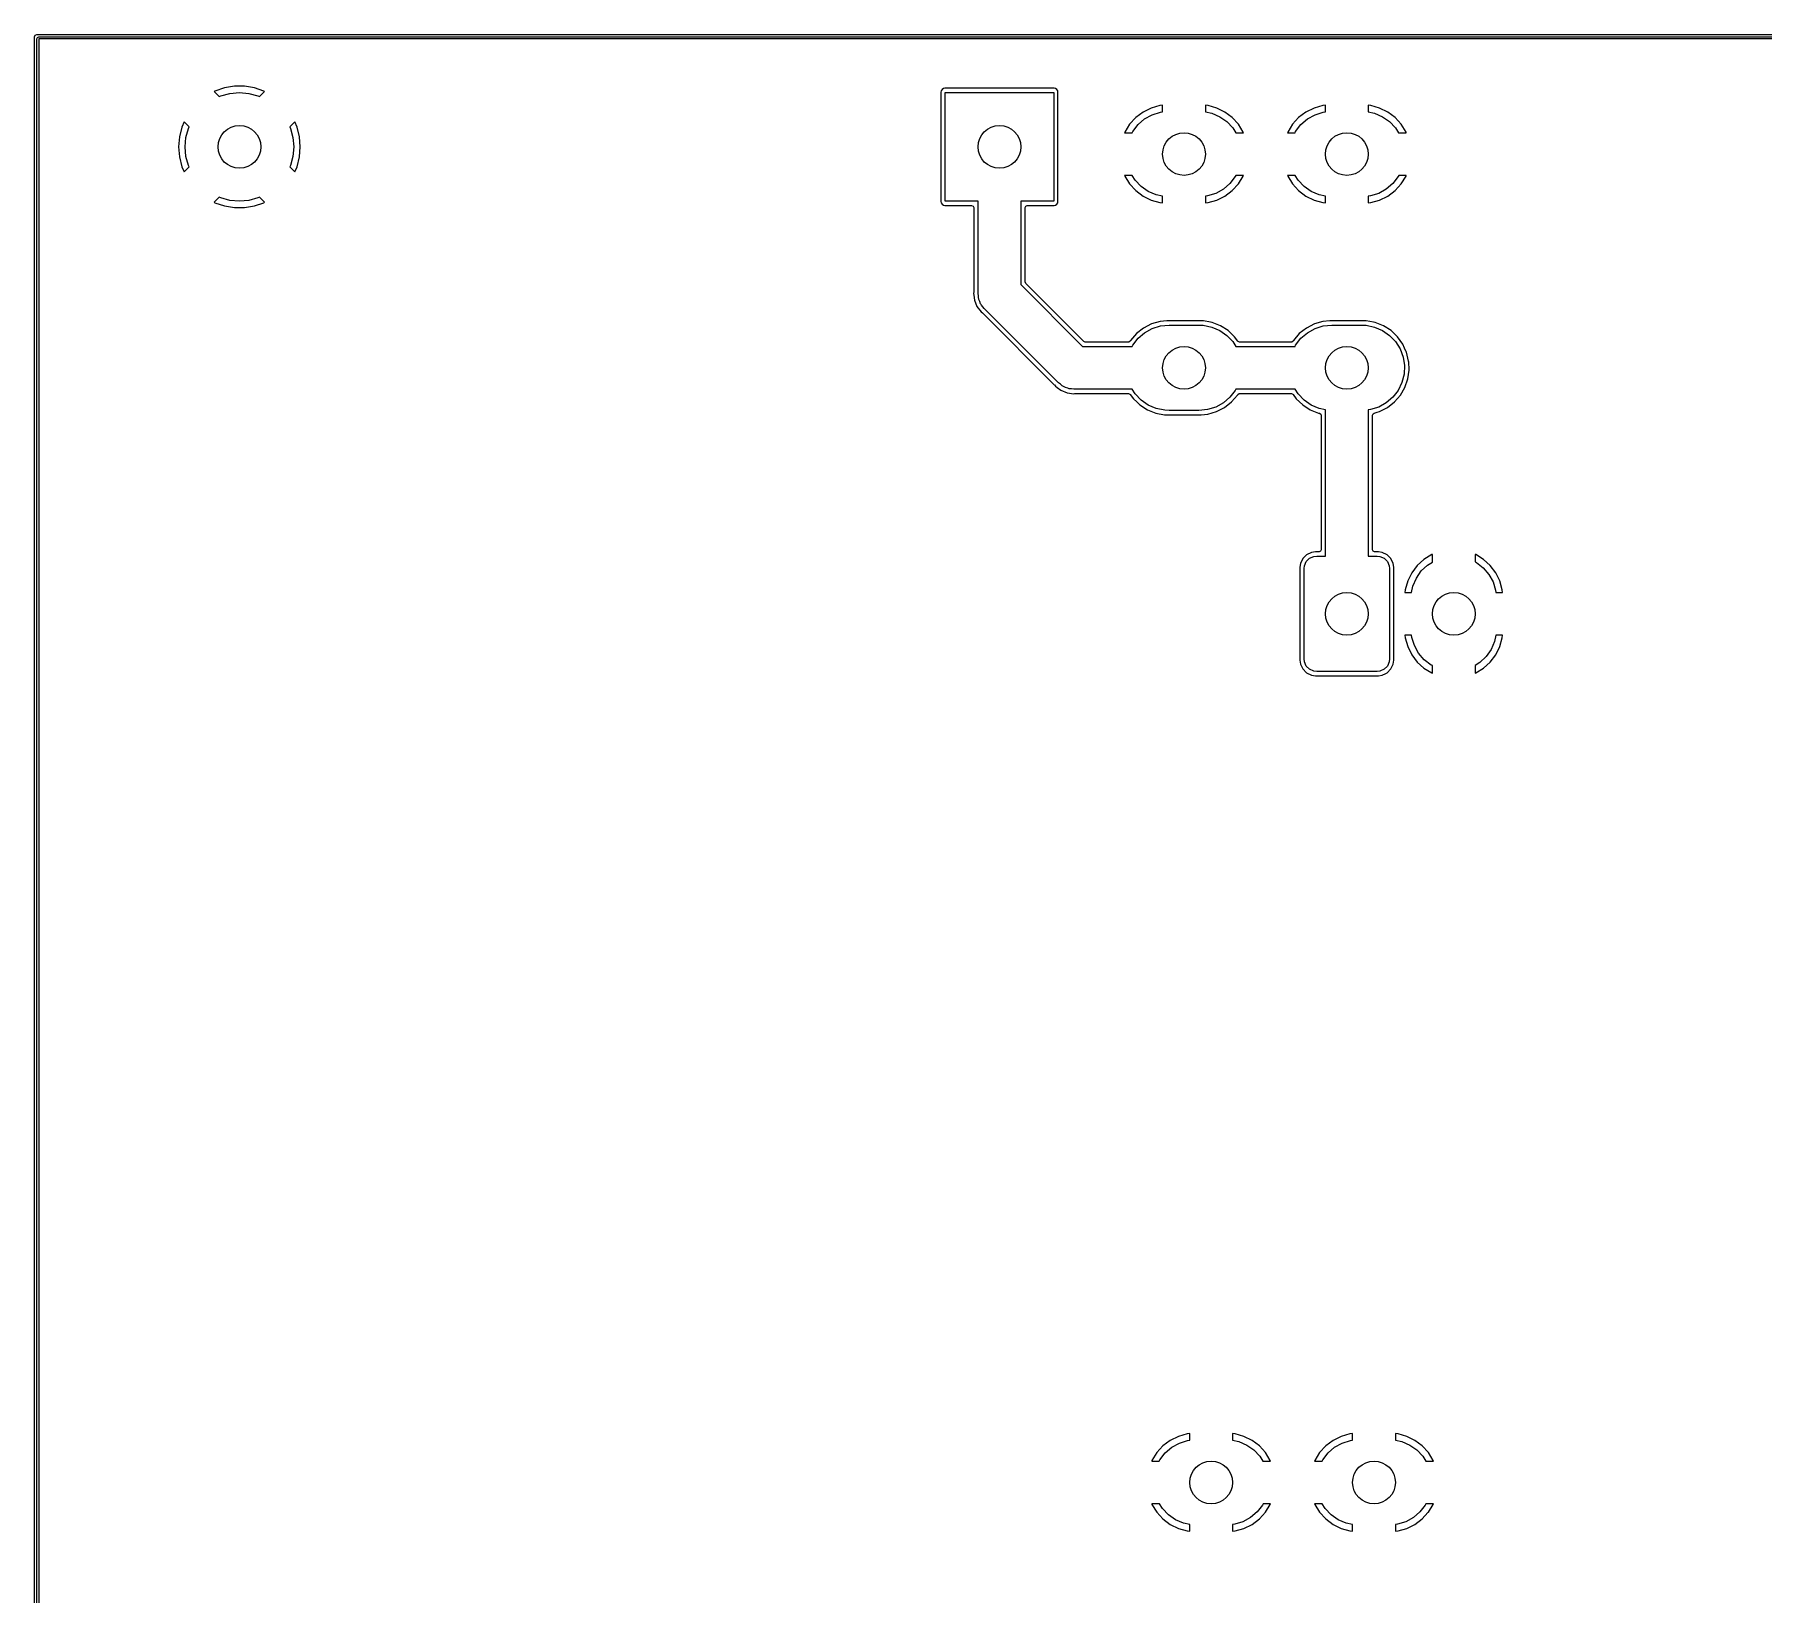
# Model space of a CAD drawing. Extents: x 90 to 180.1, y -125 to -50.
# Drawn here: x 89.95 to 130.39, y -86.44 to -49.95 of the extents above; entities that cross this region are included whole.
import ezdxf

# ---------------------------------------------------------------- set-up
doc = ezdxf.new("R2010")
doc.units = 0
doc.layers.add('BLACK', color=7, linetype='CONTINUOUS')

msp = doc.modelspace()

# ---------------------------------------------------------------- linework, layer by layer
at = {"layer": 'BLACK', "linetype": 'CONTINUOUS'}
for p, q in [((89.95, -50), (89.9646, -49.9646)), ((89.95, -125), (89.95, -50)), ((89.9646, -49.9646), (90, -49.95)), ((90, -49.95), (180, -49.95)), ((90.0005, -50.0495), (90.0149, -50.0149)), ((90.0005, -51.2821), (90.0005, -50.0495)), ((90.0149, -50.0149), (90.0495, -50.0005)), ((90.0495, -50.0005), (179.951, -50.0005)), ((90.05, -50.05), (90.05, -124.95)), ((179.95, -50.05), (90.05, -50.05)), ((90.0005, -52.578), (90.0005, -51.2821)), ((94.1696, -51.2731), (94.1532, -51.2821)), ((94.1532, -51.2821), (94.1532, -51.2821)), ((94.1532, -51.2821), (94.2722, -51.4011)), ((94.3922, -51.1967), (94.1696, -51.2731)), ((94.1696, -51.2731), (94.1696, -51.2731)), ((94.3076, -51.3846), (94.5215, -51.3273)), ((94.6243, -51.158), (94.3922, -51.1967)), ((94.5215, -51.3273), (94.742, -51.308)), ((94.8597, -51.158), (94.6243, -51.158)), ((94.742, -51.308), (94.9625, -51.3273)), ((95.0918, -51.1967), (94.8597, -51.158)), ((94.9625, -51.3273), (95.1764, -51.3846)), ((95.3144, -51.2731), (95.0918, -51.1967)), ((95.2118, -51.4011), (95.3308, -51.2821)), ((95.3308, -51.2821), (95.3144, -51.2731)), ((95.3144, -51.2731), (95.3144, -51.2731)), ((95.3308, -51.2821), (95.3308, -51.2821)), ((111.157, -51.2688), (111.151, -51.2981)), ((111.151, -51.2981), (111.151, -53.8579)), ((111.18, -51.2355), (111.157, -51.2688)), ((111.157, -51.2688), (111.157, -51.2688)), ((111.213, -51.2133), (111.18, -51.2355)), ((111.242, -51.2075), (111.213, -51.2133)), ((111.213, -51.2133), (111.213, -51.2133)), ((111.213, -51.2133), (111.213, -51.2133)), ((111.213, -51.2133), (111.213, -51.2133)), ((113.802, -51.2075), (111.242, -51.2075)), ((111.242, -51.2075), (111.242, -51.2075)), ((111.242, -51.2075), (111.242, -51.2075)), ((111.252, -53.848), (111.252, -51.308)), ((111.252, -51.308), (113.792, -51.308)), ((113.792, -51.308), (113.792, -53.848)), ((113.831, -51.2133), (113.802, -51.2075)), ((113.864, -51.2355), (113.831, -51.2133)), ((113.887, -51.2688), (113.864, -51.2355)), ((113.892, -51.2981), (113.887, -51.2688)), ((113.887, -51.2688), (113.887, -51.2688)), ((113.887, -51.2688), (113.887, -51.2688)), ((113.892, -52.245), (113.892, -51.2981)), ((94.2722, -51.4011), (94.3076, -51.3846)), ((95.1764, -51.3846), (95.2118, -51.4011)), ((115.882, -51.7631), (115.712, -51.8915)), ((116.073, -51.6681), (115.882, -51.7631)), ((115.882, -51.7631), (115.882, -51.7631)), ((116.278, -51.6097), (116.073, -51.6681)), ((116.073, -51.6681), (116.073, -51.6681)), ((116.096, -51.826), (116.289, -51.7655)), ((116.34, -51.604), (116.278, -51.6097)), ((116.278, -51.6097), (116.278, -51.6097)), ((116.289, -51.7655), (116.34, -51.7603)), ((116.34, -51.7603), (116.34, -51.604)), ((116.34, -51.604), (116.34, -51.604)), ((117.402, -51.6097), (117.34, -51.604)), ((117.34, -51.604), (117.34, -51.7602)), ((117.34, -51.7602), (117.489, -51.7909)), ((117.607, -51.6681), (117.402, -51.6097)), ((117.402, -51.6097), (117.402, -51.6097)), ((117.798, -51.7631), (117.607, -51.6681)), ((117.607, -51.6681), (117.607, -51.6681)), ((117.968, -51.8915), (117.798, -51.7631)), ((117.798, -51.7631), (117.798, -51.7631)), ((119.692, -51.7631), (119.522, -51.8915)), ((119.883, -51.6681), (119.692, -51.7631)), ((119.692, -51.7631), (119.692, -51.7631)), ((120.088, -51.6097), (119.883, -51.6681)), ((119.883, -51.6681), (119.883, -51.6681)), ((119.906, -51.826), (120.099, -51.7655)), ((120.15, -51.604), (120.088, -51.6097)), ((120.088, -51.6097), (120.088, -51.6097)), ((120.099, -51.7655), (120.15, -51.7603)), ((120.15, -51.7603), (120.15, -51.604)), ((120.15, -51.604), (120.15, -51.604)), ((121.212, -51.6097), (121.15, -51.604)), ((121.15, -51.604), (121.15, -51.7602)), ((121.15, -51.7602), (121.299, -51.7909)), ((121.417, -51.6681), (121.212, -51.6097)), ((121.212, -51.6097), (121.212, -51.6097)), ((121.608, -51.7631), (121.417, -51.6681)), ((121.417, -51.6681), (121.417, -51.6681)), ((121.778, -51.8915), (121.608, -51.7631)), ((121.608, -51.7631), (121.608, -51.7631)), ((93.3943, -52.1153), (93.3366, -52.3435)), ((93.4486, -51.9917), (93.3943, -52.1153)), ((93.5651, -52.1082), (93.4486, -51.9917)), ((93.4486, -51.9917), (93.4486, -51.9917)), ((93.4913, -52.3575), (93.5486, -52.1436)), ((93.5486, -52.1436), (93.5651, -52.1082)), ((96.0354, -51.9917), (95.9189, -52.1082)), ((95.9189, -52.1082), (95.9354, -52.1436)), ((95.9354, -52.1436), (95.9927, -52.3575)), ((96.0897, -52.1153), (96.0354, -51.9917)), ((96.0354, -51.9917), (96.0354, -51.9917)), ((96.1474, -52.3435), (96.0897, -52.1153)), ((115.568, -52.049), (115.456, -52.2302)), ((115.712, -51.8915), (115.568, -52.049)), ((115.641, -52.216), (115.765, -52.056)), ((115.712, -51.8915), (115.712, -51.8915)), ((115.765, -52.056), (115.919, -51.9242)), ((115.919, -51.9242), (116.096, -51.826)), ((117.489, -51.7909), (117.675, -51.8707)), ((117.675, -51.8707), (117.841, -51.9862)), ((117.841, -51.9862), (117.981, -52.1329)), ((118.112, -52.049), (117.968, -51.8915)), ((117.968, -51.8915), (117.968, -51.8915)), ((117.981, -52.1329), (118.051, -52.245)), ((118.224, -52.2302), (118.112, -52.049)), ((119.378, -52.049), (119.266, -52.2302)), ((119.522, -51.8915), (119.378, -52.049)), ((119.451, -52.216), (119.575, -52.056)), ((119.522, -51.8915), (119.522, -51.8915)), ((119.575, -52.056), (119.729, -51.9242)), ((119.729, -51.9242), (119.906, -51.826)), ((121.299, -51.7909), (121.485, -51.8707)), ((121.485, -51.8707), (121.651, -51.9862)), ((121.651, -51.9862), (121.791, -52.1329)), ((121.922, -52.049), (121.778, -51.8915)), ((121.778, -51.8915), (121.778, -51.8915)), ((121.791, -52.1329), (121.861, -52.245)), ((122.034, -52.2302), (121.922, -52.049)), ((90.0005, -53.8739), (90.0005, -52.578)), ((93.3366, -52.3435), (93.3171, -52.578)), ((93.3171, -52.578), (93.3366, -52.8125)), ((93.472, -52.578), (93.4913, -52.3575)), ((93.4913, -52.7985), (93.472, -52.578)), ((95.9927, -52.3575), (96.012, -52.578)), ((96.012, -52.578), (95.9927, -52.7985)), ((96.1669, -52.578), (96.1474, -52.3435)), ((96.1474, -52.8125), (96.1669, -52.578)), ((113.892, -52.8169), (113.892, -52.245)), ((115.456, -52.2302), (115.45, -52.245)), ((115.45, -52.245), (115.627, -52.245)), ((115.456, -52.2302), (115.456, -52.2302)), ((115.627, -52.245), (115.641, -52.216)), ((118.051, -52.245), (118.23, -52.245)), ((118.23, -52.245), (118.224, -52.2302)), ((118.224, -52.2302), (118.224, -52.2302)), ((119.266, -52.2302), (119.26, -52.245)), ((119.26, -52.245), (119.437, -52.245)), ((119.266, -52.2302), (119.266, -52.2302)), ((119.437, -52.245), (119.451, -52.216)), ((121.861, -52.245), (122.04, -52.245)), ((122.04, -52.245), (122.034, -52.2302)), ((122.034, -52.2302), (122.034, -52.2302)), ((93.3366, -52.8125), (93.3943, -53.0407)), ((93.5486, -53.0124), (93.4913, -52.7985)), ((95.9927, -52.7985), (95.9354, -53.0124)), ((96.0897, -53.0407), (96.1474, -52.8125)), ((113.892, -53.245), (113.892, -52.8169)), ((93.3943, -53.0407), (93.4486, -53.1643)), ((93.4486, -53.1643), (93.5651, -53.0478)), ((93.5651, -53.0478), (93.5486, -53.0124)), ((95.9354, -53.0124), (95.9189, -53.0478)), ((95.9189, -53.0478), (96.0354, -53.1643)), ((96.0354, -53.1643), (96.0897, -53.0407)), ((96.0354, -53.1643), (96.0354, -53.1643)), ((113.892, -53.8579), (113.892, -53.245)), ((115.629, -53.245), (115.45, -53.245)), ((115.45, -53.245), (115.456, -53.2598)), ((115.456, -53.2598), (115.456, -53.2598)), ((115.456, -53.2598), (115.568, -53.441)), ((115.699, -53.3571), (115.629, -53.245)), ((115.839, -53.5038), (115.699, -53.3571)), ((118.039, -53.274), (117.915, -53.434)), ((118.053, -53.245), (118.039, -53.274)), ((118.23, -53.245), (118.053, -53.245)), ((118.112, -53.441), (118.224, -53.2598)), ((118.224, -53.2598), (118.23, -53.245)), ((118.224, -53.2598), (118.224, -53.2598)), ((119.439, -53.245), (119.26, -53.245)), ((119.26, -53.245), (119.266, -53.2598)), ((119.266, -53.2598), (119.266, -53.2598)), ((119.266, -53.2598), (119.378, -53.441)), ((119.509, -53.3571), (119.439, -53.245)), ((119.649, -53.5038), (119.509, -53.3571)), ((121.849, -53.274), (121.725, -53.434)), ((121.863, -53.245), (121.849, -53.274)), ((122.04, -53.245), (121.863, -53.245)), ((121.922, -53.441), (122.034, -53.2598)), ((122.034, -53.2598), (122.04, -53.245)), ((122.034, -53.2598), (122.034, -53.2598)), ((94.2722, -53.7549), (94.1532, -53.8739)), ((94.3076, -53.7714), (94.2722, -53.7549)), ((94.5215, -53.8287), (94.3076, -53.7714)), ((95.1764, -53.7714), (94.9625, -53.8287)), ((95.2118, -53.7549), (95.1764, -53.7714)), ((95.3148, -53.8579), (95.2118, -53.7549)), ((115.568, -53.441), (115.712, -53.5985)), ((115.712, -53.5985), (115.712, -53.5985)), ((115.712, -53.5985), (115.882, -53.7269)), ((116.005, -53.6193), (115.839, -53.5038)), ((115.882, -53.7269), (115.882, -53.7269)), ((115.882, -53.7269), (116.073, -53.8219)), ((116.191, -53.6991), (116.005, -53.6193)), ((116.34, -53.7298), (116.191, -53.6991)), ((116.34, -53.886), (116.34, -53.7298)), ((117.391, -53.7245), (117.34, -53.7297)), ((117.34, -53.7297), (117.34, -53.886)), ((117.584, -53.664), (117.391, -53.7245)), ((117.761, -53.5658), (117.584, -53.664)), ((117.607, -53.8219), (117.798, -53.7269)), ((117.915, -53.434), (117.761, -53.5658)), ((117.798, -53.7269), (117.968, -53.5985)), ((117.798, -53.7269), (117.798, -53.7269)), ((117.968, -53.5985), (118.112, -53.441)), ((117.968, -53.5985), (117.968, -53.5985)), ((119.378, -53.441), (119.522, -53.5985)), ((119.522, -53.5985), (119.522, -53.5985)), ((119.522, -53.5985), (119.692, -53.7269)), ((119.815, -53.6193), (119.649, -53.5038)), ((119.692, -53.7269), (119.692, -53.7269)), ((119.692, -53.7269), (119.883, -53.8219)), ((120.001, -53.6991), (119.815, -53.6193)), ((120.15, -53.7298), (120.001, -53.6991)), ((120.15, -53.886), (120.15, -53.7298)), ((121.201, -53.7245), (121.15, -53.7297)), ((121.15, -53.7297), (121.15, -53.886)), ((121.394, -53.664), (121.201, -53.7245)), ((121.571, -53.5658), (121.394, -53.664)), ((121.417, -53.8219), (121.608, -53.7269)), ((121.725, -53.434), (121.571, -53.5658)), ((121.608, -53.7269), (121.778, -53.5985)), ((121.608, -53.7269), (121.608, -53.7269)), ((121.778, -53.5985), (121.922, -53.441)), ((121.778, -53.5985), (121.778, -53.5985)), ((90.0005, -65.1449), (90.0005, -53.8739)), ((94.1532, -53.8739), (94.1696, -53.8829)), ((94.1696, -53.8829), (94.3922, -53.9593)), ((94.3922, -53.9593), (94.6243, -53.998)), ((94.742, -53.848), (94.5215, -53.8287)), ((94.6243, -53.998), (94.8597, -53.998)), ((94.9625, -53.8287), (94.742, -53.848)), ((94.8597, -53.998), (95.0918, -53.9593)), ((95.0918, -53.9593), (95.3144, -53.8829)), ((95.3144, -53.8829), (95.3308, -53.8739)), ((95.3308, -53.8739), (95.3148, -53.8579)), ((111.151, -53.8579), (111.152, -53.8579)), ((111.152, -53.8579), (111.157, -53.8872)), ((111.157, -53.8872), (111.157, -53.8872)), ((111.157, -53.8872), (111.157, -53.8872)), ((111.157, -53.8872), (111.157, -53.8872)), ((111.157, -53.8872), (111.18, -53.9205)), ((111.18, -53.9205), (111.18, -53.9205)), ((111.18, -53.9205), (111.213, -53.9427)), ((111.213, -53.9427), (111.242, -53.9485)), ((111.242, -53.9485), (111.872, -53.9485)), ((112.022, -53.848), (111.252, -53.848)), ((111.872, -53.9485), (111.907, -53.9629)), ((111.907, -53.9629), (111.921, -53.9975)), ((111.921, -53.9975), (111.921, -55.966)), ((112.022, -56.007), (112.022, -53.848)), ((113.792, -53.848), (113.022, -53.848)), ((113.022, -53.848), (113.022, -55.7999)), ((113.122, -53.9975), (113.137, -53.9629)), ((113.122, -54.9229), (113.122, -53.9975)), ((113.137, -53.9629), (113.171, -53.9485)), ((113.171, -53.9485), (113.802, -53.9485)), ((113.802, -53.9485), (113.831, -53.9427)), ((113.802, -53.9485), (113.802, -53.9485)), ((113.831, -53.9427), (113.864, -53.9205)), ((113.864, -53.9205), (113.887, -53.8872)), ((113.887, -53.8872), (113.892, -53.8579)), ((116.073, -53.8219), (116.073, -53.8219)), ((116.073, -53.8219), (116.278, -53.8803)), ((116.278, -53.8803), (116.278, -53.8803)), ((116.278, -53.8803), (116.34, -53.886)), ((117.34, -53.886), (117.402, -53.8803)), ((117.402, -53.8803), (117.607, -53.8219)), ((117.402, -53.8803), (117.402, -53.8803)), ((117.607, -53.8219), (117.607, -53.8219)), ((119.883, -53.8219), (119.883, -53.8219)), ((119.883, -53.8219), (120.088, -53.8803)), ((120.088, -53.8803), (120.088, -53.8803)), ((120.088, -53.8803), (120.15, -53.886)), ((120.15, -53.886), (120.15, -53.886)), ((121.15, -53.886), (121.212, -53.8803)), ((121.212, -53.8803), (121.417, -53.8219)), ((121.212, -53.8803), (121.212, -53.8803)), ((121.417, -53.8219), (121.417, -53.8219)), ((113.122, -55.738), (113.122, -54.9229)), ((113.022, -55.7999), (114.467, -57.245)), ((113.137, -55.7726), (113.122, -55.738)), ((114.494, -57.1301), (113.137, -55.7726)), ((111.921, -55.9692), (111.916, -56.007)), ((111.916, -56.007), (111.921, -56.0464)), ((111.921, -55.966), (111.921, -55.9692)), ((111.921, -56.0464), (111.937, -56.1638)), ((111.937, -56.1638), (111.997, -56.3098)), ((112.03, -56.0599), (112.022, -56.007)), ((112.033, -56.1133), (112.03, -56.0599)), ((112.04, -56.1301), (112.033, -56.1133)), ((112.042, -56.1479), (112.04, -56.1301)), ((112.064, -56.1965), (112.042, -56.1479)), ((112.083, -56.2466), (112.064, -56.1965)), ((111.997, -56.3098), (111.997, -56.3098)), ((111.997, -56.3098), (112.094, -56.4353)), ((112.094, -56.261), (112.083, -56.2466)), ((112.101, -56.2773), (112.094, -56.261)), ((112.094, -56.4353), (112.124, -56.4585)), ((112.136, -56.3177), (112.101, -56.2773)), ((112.124, -56.4585), (112.126, -56.4606)), ((112.126, -56.4606), (113.806, -58.1407)), ((112.168, -56.3606), (112.136, -56.3177)), ((113.906, -58.0986), (112.168, -56.3606)), ((115.727, -56.9449), (115.589, -57.1037)), ((115.892, -56.815), (115.727, -56.9449)), ((115.765, -57.056), (115.919, -56.9242)), ((116.079, -56.7187), (115.892, -56.815)), ((115.919, -56.9242), (116.096, -56.826)), ((116.281, -56.6595), (116.079, -56.7187)), ((116.096, -56.826), (116.289, -56.7655)), ((116.438, -56.6445), (116.281, -56.6595)), ((116.289, -56.7655), (116.49, -56.745)), ((117.295, -56.6445), (116.438, -56.6445)), ((116.438, -56.6445), (116.438, -56.6445)), ((116.438, -56.6445), (116.438, -56.6445)), ((116.49, -56.745), (117.19, -56.745)), ((117.19, -56.745), (117.291, -56.7501)), ((117.291, -56.7501), (117.489, -56.7909)), ((117.46, -56.6763), (117.295, -56.6445)), ((117.501, -56.6843), (117.46, -56.6763)), ((117.489, -56.7909), (117.675, -56.8707)), ((117.697, -56.7624), (117.501, -56.6843)), ((117.501, -56.6843), (117.501, -56.6843)), ((117.675, -56.8707), (117.841, -56.9862)), ((117.873, -56.876), (117.697, -56.7624)), ((117.697, -56.7624), (117.697, -56.7624)), ((117.697, -56.7624), (117.697, -56.7624)), ((117.841, -56.9862), (117.981, -57.1329)), ((117.928, -56.9278), (117.873, -56.876)), ((117.873, -56.876), (117.873, -56.876)), ((118.025, -57.021), (117.928, -56.9278)), ((118.099, -57.1239), (118.025, -57.021)), ((119.537, -56.9449), (119.399, -57.1037)), ((119.702, -56.815), (119.537, -56.9449)), ((119.575, -57.056), (119.729, -56.9242)), ((119.889, -56.7187), (119.702, -56.815)), ((119.729, -56.9242), (119.906, -56.826)), ((120.091, -56.6595), (119.889, -56.7187)), ((119.906, -56.826), (120.099, -56.7655)), ((120.248, -56.6445), (120.091, -56.6595)), ((120.099, -56.7655), (120.3, -56.745)), ((121.105, -56.6445), (120.248, -56.6445)), ((120.248, -56.6445), (120.248, -56.6445)), ((120.248, -56.6445), (120.248, -56.6445)), ((120.3, -56.745), (121, -56.745)), ((121, -56.745), (121.101, -56.7501)), ((121.101, -56.7501), (121.299, -56.7909)), ((121.27, -56.6763), (121.105, -56.6445)), ((121.311, -56.6843), (121.27, -56.6763)), ((121.299, -56.7909), (121.485, -56.8707)), ((121.507, -56.7624), (121.311, -56.6843)), ((121.311, -56.6843), (121.311, -56.6843)), ((121.485, -56.8707), (121.651, -56.9862)), ((121.683, -56.876), (121.507, -56.7624)), ((121.507, -56.7624), (121.507, -56.7624)), ((121.507, -56.7624), (121.507, -56.7624)), ((121.651, -56.9862), (121.791, -57.1329)), ((121.738, -56.9278), (121.683, -56.876)), ((121.683, -56.876), (121.683, -56.876)), ((121.835, -57.021), (121.738, -56.9278)), ((121.957, -57.1922), (121.835, -57.021)), ((114.467, -57.245), (115.627, -57.245)), ((114.529, -57.1445), (114.494, -57.1301)), ((115.538, -57.1445), (114.529, -57.1445)), ((115.55, -57.1428), (115.538, -57.1445)), ((115.58, -57.12), (115.55, -57.1428)), ((115.589, -57.1037), (115.58, -57.12)), ((115.627, -57.245), (115.641, -57.216)), ((115.641, -57.216), (115.765, -57.056)), ((117.981, -57.1329), (118.051, -57.245)), ((118.051, -57.245), (119.437, -57.245)), ((118.104, -57.1301), (118.099, -57.1239)), ((118.139, -57.1445), (118.104, -57.1301)), ((119.348, -57.1445), (118.139, -57.1445)), ((119.36, -57.1428), (119.348, -57.1445)), ((119.39, -57.12), (119.36, -57.1428)), ((119.399, -57.1037), (119.39, -57.12)), ((119.437, -57.245), (119.451, -57.216)), ((119.451, -57.216), (119.575, -57.056)), ((121.791, -57.1329), (121.898, -57.3046)), ((121.898, -57.3046), (121.968, -57.4943)), ((121.999, -57.2829), (121.957, -57.1922)), ((122.039, -57.3716), (121.999, -57.2829)), ((122.045, -57.3834), (122.039, -57.3716)), ((122.094, -57.5877), (122.045, -57.3834)), ((121.968, -57.4943), (121.999, -57.6944)), ((121.999, -57.6944), (121.988, -57.8964)), ((122.074, -58.0056), (122.104, -57.7976)), ((122.096, -57.6155), (122.094, -57.5877)), ((122.104, -57.7884), (122.096, -57.6155)), ((122.104, -57.7976), (122.104, -57.7884)), ((113.806, -58.1407), (113.809, -58.1431)), ((113.809, -58.1431), (113.832, -58.1733)), ((113.832, -58.1733), (113.872, -58.2042)), ((113.872, -58.2042), (113.957, -58.2695)), ((113.949, -58.1306), (113.906, -58.0986)), ((113.99, -58.1656), (113.949, -58.1306)), ((114.006, -58.1731), (113.99, -58.1656)), ((114.02, -58.1838), (114.006, -58.1731)), ((114.07, -58.2025), (114.02, -58.1838)), ((114.119, -58.2247), (114.07, -58.2025)), ((114.137, -58.2273), (114.119, -58.2247)), ((114.154, -58.2336), (114.137, -58.2273)), ((114.207, -58.2374), (114.154, -58.2336)), ((114.26, -58.245), (114.207, -58.2374)), ((121.938, -58.0923), (121.849, -58.274)), ((121.901, -58.3863), (122.006, -58.2042)), ((121.988, -57.8964), (121.938, -58.0923)), ((122.006, -58.2042), (122.074, -58.0056)), ((113.957, -58.2695), (113.957, -58.2695)), ((113.957, -58.2695), (113.957, -58.2695)), ((113.957, -58.2695), (114.103, -58.33)), ((114.103, -58.33), (114.103, -58.33)), ((114.103, -58.33), (114.26, -58.3507)), ((115.629, -58.245), (114.26, -58.245)), ((114.26, -58.3507), (114.287, -58.3471)), ((114.287, -58.3471), (114.298, -58.3457)), ((114.298, -58.3457), (114.301, -58.3455)), ((114.301, -58.3455), (115.541, -58.3455)), ((115.541, -58.3455), (115.576, -58.3599)), ((115.576, -58.3599), (115.581, -58.3661)), ((115.581, -58.3661), (115.655, -58.469)), ((115.699, -58.3571), (115.629, -58.245)), ((115.655, -58.469), (115.734, -58.5451)), ((115.839, -58.5038), (115.699, -58.3571)), ((115.734, -58.5451), (115.807, -58.614)), ((115.807, -58.614), (115.807, -58.614)), ((115.807, -58.614), (115.807, -58.614)), ((115.807, -58.614), (115.983, -58.7276)), ((116.005, -58.6193), (115.839, -58.5038)), ((116.191, -58.6991), (116.005, -58.6193)), ((117.761, -58.5658), (117.584, -58.664)), ((117.915, -58.434), (117.761, -58.5658)), ((117.788, -58.675), (117.953, -58.5451)), ((118.039, -58.274), (117.915, -58.434)), ((117.953, -58.5451), (118.091, -58.3863)), ((118.053, -58.245), (118.039, -58.274)), ((119.439, -58.245), (118.053, -58.245)), ((118.091, -58.3863), (118.1, -58.37)), ((118.1, -58.37), (118.13, -58.3472)), ((118.13, -58.3472), (118.142, -58.3455)), ((118.142, -58.3455), (119.351, -58.3455)), ((119.351, -58.3455), (119.386, -58.3599)), ((119.386, -58.3599), (119.391, -58.3661)), ((119.391, -58.3661), (119.465, -58.469)), ((119.509, -58.3571), (119.439, -58.245)), ((119.465, -58.469), (119.544, -58.5451)), ((119.649, -58.5038), (119.509, -58.3571)), ((119.544, -58.5451), (119.617, -58.614)), ((119.617, -58.614), (119.617, -58.614)), ((119.617, -58.614), (119.617, -58.614)), ((119.617, -58.614), (119.793, -58.7276)), ((119.815, -58.6193), (119.649, -58.5038)), ((120.001, -58.6991), (119.815, -58.6193)), ((121.571, -58.5658), (121.394, -58.664)), ((121.725, -58.434), (121.571, -58.5658)), ((121.598, -58.675), (121.763, -58.5451)), ((121.849, -58.274), (121.725, -58.434)), ((121.763, -58.5451), (121.901, -58.3863)), ((115.983, -58.7276), (116.179, -58.8057)), ((116.179, -58.8057), (116.385, -58.8455)), ((116.389, -58.7399), (116.191, -58.6991)), ((116.385, -58.8455), (116.385, -58.8455)), ((116.385, -58.8455), (117.242, -58.8455)), ((116.49, -58.745), (116.389, -58.7399)), ((117.19, -58.745), (116.49, -58.745)), ((117.391, -58.7245), (117.19, -58.745)), ((117.242, -58.8455), (117.399, -58.8305)), ((117.242, -58.8455), (117.242, -58.8455)), ((117.584, -58.664), (117.391, -58.7245)), ((117.399, -58.8305), (117.601, -58.7713)), ((117.601, -58.7713), (117.788, -58.675)), ((119.793, -58.7276), (119.989, -58.8057)), ((119.989, -58.8057), (120.01, -58.8098)), ((120.15, -58.7298), (120.001, -58.6991)), ((120.01, -58.8098), (120.041, -58.8305)), ((120.041, -58.8305), (120.049, -58.8579)), ((120.049, -58.8579), (120.049, -62.0005)), ((120.15, -62.15), (120.15, -58.7298)), ((121.201, -58.7245), (121.15, -58.7297)), ((121.15, -58.7297), (121.15, -62.15)), ((121.394, -58.664), (121.201, -58.7245)), ((121.25, -58.8551), (121.265, -58.8204)), ((121.25, -62.0005), (121.25, -58.8551)), ((121.265, -58.8204), (121.286, -58.8081)), ((121.286, -58.8081), (121.36, -58.7863)), ((121.36, -58.7863), (121.411, -58.7713)), ((121.411, -58.7713), (121.598, -58.675)), ((121.411, -58.7713), (121.411, -58.7713)), ((119.621, -62.2093), (119.564, -62.3206)), ((119.709, -62.1209), (119.621, -62.2093)), ((119.621, -62.2093), (119.621, -62.2093)), ((119.658, -62.3768), (119.701, -62.2779)), ((119.701, -62.2779), (119.778, -62.2015)), ((119.821, -62.0641), (119.709, -62.1209)), ((119.709, -62.1209), (119.709, -62.1209)), ((119.778, -62.2015), (119.877, -62.1578)), ((119.913, -62.0495), (119.821, -62.0641)), ((119.877, -62.1578), (119.944, -62.15)), ((120.001, -62.0495), (119.913, -62.0495)), ((119.944, -62.15), (120.15, -62.15)), ((120.035, -62.0351), (120.001, -62.0495)), ((120.049, -62.0005), (120.035, -62.0351)), ((121.15, -62.15), (121.356, -62.15)), ((121.265, -62.0351), (121.25, -62.0005)), ((121.299, -62.0495), (121.265, -62.0351)), ((121.387, -62.0495), (121.299, -62.0495)), ((121.356, -62.15), (121.423, -62.1578)), ((121.479, -62.0641), (121.387, -62.0495)), ((121.387, -62.0495), (121.387, -62.0495)), ((121.423, -62.1578), (121.522, -62.2015)), ((121.591, -62.1209), (121.479, -62.0641)), ((121.479, -62.0641), (121.479, -62.0641)), ((121.479, -62.0641), (121.479, -62.0641)), ((121.522, -62.2015), (121.599, -62.2779)), ((121.679, -62.2093), (121.591, -62.1209)), ((121.591, -62.1209), (121.591, -62.1209)), ((121.599, -62.2779), (121.642, -62.3768)), ((121.736, -62.3207), (121.679, -62.2093)), ((121.679, -62.2093), (121.679, -62.2093)), ((122.454, -62.2284), (122.296, -62.3719)), ((122.635, -62.1162), (122.454, -62.2284)), ((122.65, -62.1104), (122.635, -62.1161)), ((122.635, -62.1161), (122.635, -62.1162)), ((122.65, -62.2893), (122.65, -62.1104)), ((123.665, -62.1161), (123.65, -62.1104)), ((123.65, -62.1104), (123.65, -62.2871)), ((123.665, -62.1162), (123.665, -62.1161)), ((123.846, -62.2284), (123.665, -62.1162)), ((124.003, -62.3719), (123.846, -62.2284)), ((119.564, -62.3207), (119.549, -62.4131)), ((119.549, -62.4131), (119.549, -64.5869)), ((119.564, -62.3206), (119.564, -62.3207)), ((119.65, -62.4441), (119.658, -62.3768)), ((119.65, -64.5559), (119.65, -62.4441)), ((121.642, -62.3768), (121.65, -62.4441)), ((121.65, -62.4441), (121.65, -64.5559)), ((121.75, -62.4131), (121.736, -62.3207)), ((121.736, -62.3207), (121.736, -62.3207)), ((121.75, -63), (121.75, -62.4131)), ((122.168, -62.542), (122.073, -62.7328)), ((122.296, -62.3719), (122.168, -62.542)), ((122.168, -62.542), (122.168, -62.542)), ((122.196, -62.8506), (122.276, -62.6647)), ((122.276, -62.6647), (122.391, -62.4986)), ((122.296, -62.3719), (122.296, -62.3719)), ((122.391, -62.4986), (122.538, -62.3592)), ((122.538, -62.3592), (122.65, -62.2893)), ((123.65, -62.2871), (123.679, -62.3014)), ((123.679, -62.3014), (123.839, -62.4252)), ((123.839, -62.4252), (123.971, -62.5787)), ((123.971, -62.5787), (124.069, -62.7556)), ((124.004, -62.3719), (124.003, -62.3719)), ((124.132, -62.542), (124.004, -62.3719)), ((124.227, -62.7328), (124.132, -62.542)), ((124.132, -62.542), (124.132, -62.542)), ((121.75, -63.5719), (121.75, -63)), ((122.015, -62.9378), (122.009, -63)), ((122.009, -63), (122.009, -63)), ((122.009, -63), (122.165, -63)), ((122.073, -62.7328), (122.015, -62.9378)), ((122.015, -62.9378), (122.015, -62.9378)), ((122.073, -62.7328), (122.073, -62.7328)), ((122.165, -63), (122.196, -62.8506)), ((124.069, -62.7556), (124.13, -62.9487)), ((124.13, -62.9487), (124.135, -63)), ((124.135, -63), (124.291, -63)), ((124.285, -62.9378), (124.227, -62.7328)), ((124.227, -62.7328), (124.227, -62.7328)), ((124.291, -63), (124.285, -62.9378)), ((124.285, -62.9378), (124.285, -62.9378)), ((124.291, -63), (124.291, -63)), ((121.75, -64), (121.75, -63.5719)), ((121.75, -64.5869), (121.75, -64)), ((122.165, -64), (122.009, -64)), ((122.009, -64), (122.015, -64.0622)), ((122.015, -64.0622), (122.015, -64.0622)), ((122.015, -64.0622), (122.073, -64.2672)), ((122.073, -64.2672), (122.073, -64.2672)), ((122.073, -64.2672), (122.168, -64.458)), ((122.17, -64.0513), (122.165, -64)), ((122.231, -64.2444), (122.17, -64.0513)), ((122.329, -64.4213), (122.231, -64.2444)), ((124.104, -64.1494), (124.024, -64.3353)), ((124.135, -64), (124.104, -64.1494)), ((124.132, -64.458), (124.227, -64.2672)), ((124.291, -64), (124.135, -64)), ((124.227, -64.2672), (124.285, -64.0622)), ((124.227, -64.2672), (124.227, -64.2672)), ((124.285, -64.0622), (124.291, -64)), ((124.285, -64.0622), (124.285, -64.0622)), ((119.549, -64.5869), (119.564, -64.6793)), ((119.564, -64.6793), (119.621, -64.7907)), ((119.658, -64.6232), (119.65, -64.5559)), ((119.701, -64.7221), (119.658, -64.6232)), ((121.642, -64.6232), (121.599, -64.7221)), ((121.65, -64.5559), (121.642, -64.6232)), ((121.679, -64.7907), (121.736, -64.6794)), ((121.736, -64.6793), (121.75, -64.5869)), ((121.736, -64.6794), (121.736, -64.6793)), ((121.736, -64.6793), (121.736, -64.6793)), ((122.168, -64.458), (122.168, -64.458)), ((122.168, -64.458), (122.296, -64.6281)), ((122.296, -64.6281), (122.296, -64.6281)), ((122.296, -64.6281), (122.454, -64.7716)), ((122.461, -64.5748), (122.329, -64.4213)), ((122.621, -64.6986), (122.461, -64.5748)), ((122.65, -64.7129), (122.621, -64.6986)), ((123.762, -64.6408), (123.65, -64.7107)), ((123.65, -64.7107), (123.65, -64.8896)), ((123.909, -64.5014), (123.762, -64.6408)), ((123.846, -64.7716), (124.003, -64.6281)), ((124.024, -64.3353), (123.909, -64.5014)), ((124.003, -64.6281), (124.004, -64.6281)), ((124.004, -64.6281), (124.132, -64.458)), ((124.132, -64.458), (124.132, -64.458)), ((119.621, -64.7907), (119.621, -64.7907)), ((119.621, -64.7907), (119.709, -64.8791)), ((119.778, -64.7985), (119.701, -64.7221)), ((119.709, -64.8791), (119.709, -64.8791)), ((119.709, -64.8791), (119.821, -64.9359)), ((119.877, -64.8422), (119.778, -64.7985)), ((119.821, -64.9359), (119.821, -64.9359)), ((119.821, -64.9359), (119.821, -64.9359)), ((119.821, -64.9359), (119.913, -64.9505)), ((119.944, -64.85), (119.877, -64.8422)), ((119.913, -64.9505), (121.387, -64.9505)), ((121.356, -64.85), (119.944, -64.85)), ((121.423, -64.8422), (121.356, -64.85)), ((121.387, -64.9505), (121.479, -64.9359)), ((121.522, -64.7985), (121.423, -64.8422)), ((121.479, -64.9359), (121.558, -64.8959)), ((121.599, -64.7221), (121.522, -64.7985)), ((121.558, -64.8959), (121.591, -64.8791)), ((121.591, -64.8791), (121.679, -64.7907)), ((121.591, -64.8791), (121.591, -64.8791)), ((121.591, -64.8791), (121.591, -64.8791)), ((121.679, -64.7907), (121.679, -64.7907)), ((122.454, -64.7716), (122.635, -64.8838)), ((122.635, -64.8838), (122.65, -64.8896)), ((122.65, -64.8896), (122.65, -64.7129)), ((123.65, -64.8896), (123.665, -64.8838)), ((123.665, -64.8838), (123.846, -64.7716)), ((90.0005, -66.81), (90.0005, -65.1449)), ((90.0005, -67.3819), (90.0005, -66.81)), ((90.0005, -67.81), (90.0005, -67.3819)), ((90.0005, -70.62), (90.0005, -67.81)), ((90.0005, -71.1919), (90.0005, -70.62)), ((90.0005, -71.62), (90.0005, -71.1919)), ((90.0005, -75.3424), (90.0005, -71.62)), ((90.0005, -79.4024), (90.0005, -75.3424)), ((90.0005, -83.32), (90.0005, -79.4024)), ((116.517, -82.8381), (116.347, -82.9665)), ((116.708, -82.7431), (116.517, -82.8381)), ((116.517, -82.8381), (116.517, -82.8381)), ((116.554, -82.9992), (116.731, -82.901)), ((116.913, -82.6847), (116.708, -82.7431)), ((116.708, -82.7431), (116.708, -82.7431)), ((116.731, -82.901), (116.924, -82.8405)), ((116.975, -82.679), (116.913, -82.6847)), ((116.913, -82.6847), (116.913, -82.6847)), ((116.924, -82.8405), (116.975, -82.8353)), ((116.975, -82.8353), (116.975, -82.679)), ((116.975, -82.679), (116.975, -82.679)), ((118.037, -82.6847), (117.975, -82.679)), ((117.975, -82.679), (117.975, -82.8352)), ((117.975, -82.8352), (118.124, -82.8659)), ((118.242, -82.7431), (118.037, -82.6847)), ((118.037, -82.6847), (118.037, -82.6847)), ((118.124, -82.8659), (118.31, -82.9457)), ((118.433, -82.8381), (118.242, -82.7431)), ((118.242, -82.7431), (118.242, -82.7431)), ((118.603, -82.9665), (118.433, -82.8381)), ((118.433, -82.8381), (118.433, -82.8381)), ((120.327, -82.8381), (120.157, -82.9665)), ((120.518, -82.7431), (120.327, -82.8381)), ((120.327, -82.8381), (120.327, -82.8381)), ((120.364, -82.9992), (120.541, -82.901)), ((120.723, -82.6847), (120.518, -82.7431)), ((120.518, -82.7431), (120.518, -82.7431)), ((120.541, -82.901), (120.734, -82.8405)), ((120.785, -82.679), (120.723, -82.6847)), ((120.723, -82.6847), (120.723, -82.6847)), ((120.734, -82.8405), (120.785, -82.8353)), ((120.785, -82.8353), (120.785, -82.679)), ((121.847, -82.6847), (121.785, -82.679)), ((121.785, -82.679), (121.785, -82.679)), ((121.785, -82.679), (121.785, -82.8352)), ((121.785, -82.8352), (121.934, -82.8659)), ((122.052, -82.7431), (121.847, -82.6847)), ((121.847, -82.6847), (121.847, -82.6847)), ((121.934, -82.8659), (122.12, -82.9457)), ((122.243, -82.8381), (122.052, -82.7431)), ((122.052, -82.7431), (122.052, -82.7431)), ((122.243, -82.8381), (122.243, -82.8381)), ((122.408, -82.9624), (122.243, -82.8381)), ((116.091, -83.3052), (116.085, -83.32)), ((116.203, -83.124), (116.091, -83.3052)), ((116.091, -83.3052), (116.091, -83.3052)), ((116.347, -82.9665), (116.203, -83.124)), ((116.262, -83.32), (116.276, -83.291)), ((116.276, -83.291), (116.4, -83.131)), ((116.347, -82.9665), (116.347, -82.9665)), ((116.4, -83.131), (116.554, -82.9992)), ((118.31, -82.9457), (118.476, -83.0612)), ((118.476, -83.0612), (118.616, -83.2079)), ((118.747, -83.124), (118.603, -82.9665)), ((118.603, -82.9665), (118.603, -82.9665)), ((118.616, -83.2079), (118.686, -83.32)), ((118.859, -83.3052), (118.747, -83.124)), ((118.865, -83.32), (118.859, -83.3052)), ((118.859, -83.3052), (118.859, -83.3052)), ((119.901, -83.3052), (119.895, -83.32)), ((120.013, -83.124), (119.901, -83.3052)), ((119.901, -83.3052), (119.901, -83.3052)), ((120.157, -82.9665), (120.013, -83.124)), ((120.072, -83.32), (120.086, -83.291)), ((120.086, -83.291), (120.21, -83.131)), ((120.157, -82.9665), (120.157, -82.9665)), ((120.21, -83.131), (120.364, -82.9992)), ((122.12, -82.9457), (122.286, -83.0612)), ((122.286, -83.0612), (122.426, -83.2079)), ((122.413, -82.9665), (122.408, -82.9624)), ((122.557, -83.124), (122.413, -82.9665)), ((122.413, -82.9665), (122.413, -82.9665)), ((122.426, -83.2079), (122.496, -83.32)), ((122.669, -83.3052), (122.557, -83.124)), ((122.675, -83.32), (122.669, -83.3052)), ((122.669, -83.3052), (122.669, -83.3052)), ((90.0005, -83.8919), (90.0005, -83.32)), ((116.085, -83.32), (116.262, -83.32)), ((118.686, -83.32), (118.865, -83.32)), ((119.895, -83.32), (120.072, -83.32)), ((122.496, -83.32), (122.675, -83.32)), ((90.0005, -84.32), (90.0005, -83.8919)), ((90.0005, -91.9221), (90.0005, -84.32)), ((116.264, -84.32), (116.085, -84.32)), ((116.085, -84.32), (116.091, -84.3348)), ((116.091, -84.3348), (116.091, -84.3348)), ((116.091, -84.3348), (116.203, -84.516)), ((116.203, -84.516), (116.347, -84.6735)), ((116.334, -84.4321), (116.264, -84.32)), ((116.474, -84.5788), (116.334, -84.4321)), ((118.55, -84.509), (118.396, -84.6408)), ((118.674, -84.349), (118.55, -84.509)), ((118.603, -84.6735), (118.747, -84.516)), ((118.688, -84.32), (118.674, -84.349)), ((118.865, -84.32), (118.688, -84.32)), ((118.747, -84.516), (118.859, -84.3348)), ((118.859, -84.3348), (118.865, -84.32)), ((118.859, -84.3348), (118.859, -84.3348)), ((120.074, -84.32), (119.895, -84.32)), ((119.895, -84.32), (119.901, -84.3348)), ((119.901, -84.3348), (119.901, -84.3348)), ((119.901, -84.3348), (120.013, -84.516)), ((120.013, -84.516), (120.157, -84.6735)), ((120.144, -84.4321), (120.074, -84.32)), ((120.284, -84.5788), (120.144, -84.4321)), ((122.36, -84.509), (122.206, -84.6408)), ((122.484, -84.349), (122.36, -84.509)), ((122.413, -84.6735), (122.547, -84.5269)), ((122.498, -84.32), (122.484, -84.349)), ((122.675, -84.32), (122.498, -84.32)), ((122.547, -84.5269), (122.557, -84.516)), ((122.557, -84.516), (122.669, -84.3348)), ((122.669, -84.3348), (122.675, -84.32)), ((122.669, -84.3348), (122.669, -84.3348)), ((116.347, -84.6735), (116.347, -84.6735)), ((116.347, -84.6735), (116.517, -84.8019)), ((116.64, -84.6943), (116.474, -84.5788)), ((116.517, -84.8019), (116.517, -84.8019)), ((116.517, -84.8019), (116.708, -84.8969)), ((116.826, -84.7741), (116.64, -84.6943)), ((116.708, -84.8969), (116.708, -84.8969)), ((116.708, -84.8969), (116.913, -84.9553)), ((116.975, -84.8048), (116.826, -84.7741)), ((116.975, -84.961), (116.975, -84.8048)), ((118.026, -84.7995), (117.975, -84.8047)), ((117.975, -84.8047), (117.975, -84.961)), ((118.219, -84.739), (118.026, -84.7995)), ((118.037, -84.9553), (118.242, -84.8969)), ((118.396, -84.6408), (118.219, -84.739)), ((118.242, -84.8969), (118.433, -84.8019)), ((118.242, -84.8969), (118.242, -84.8969)), ((118.433, -84.8019), (118.603, -84.6735)), ((118.433, -84.8019), (118.433, -84.8019)), ((118.603, -84.6735), (118.603, -84.6735)), ((120.157, -84.6735), (120.157, -84.6735)), ((120.157, -84.6735), (120.327, -84.8019)), ((120.45, -84.6943), (120.284, -84.5788)), ((120.327, -84.8019), (120.327, -84.8019)), ((120.327, -84.8019), (120.518, -84.8969)), ((120.636, -84.7741), (120.45, -84.6943)), ((120.518, -84.8969), (120.518, -84.8969)), ((120.518, -84.8969), (120.723, -84.9553)), ((120.785, -84.8048), (120.636, -84.7741)), ((120.785, -84.961), (120.785, -84.8048)), ((121.836, -84.7995), (121.785, -84.8047)), ((121.785, -84.8047), (121.785, -84.961)), ((122.029, -84.739), (121.836, -84.7995)), ((121.848, -84.955), (122.052, -84.8969)), ((122.206, -84.6408), (122.029, -84.739)), ((122.052, -84.8969), (122.243, -84.8019)), ((122.052, -84.8969), (122.052, -84.8969)), ((122.243, -84.8019), (122.413, -84.6735)), ((122.243, -84.8019), (122.243, -84.8019)), ((122.413, -84.6735), (122.413, -84.6735)), ((116.913, -84.9553), (116.913, -84.9553)), ((116.913, -84.9553), (116.975, -84.961)), ((116.975, -84.961), (116.975, -84.961)), ((117.975, -84.961), (118.037, -84.9553)), ((118.037, -84.9553), (118.037, -84.9553)), ((120.723, -84.9553), (120.723, -84.9553)), ((120.723, -84.9553), (120.785, -84.961)), ((120.785, -84.961), (120.785, -84.961)), ((121.785, -84.961), (121.847, -84.9553)), ((121.847, -84.9553), (121.848, -84.955)), ((121.847, -84.9553), (121.847, -84.9553))]:
    msp.add_line(p, q, dxfattribs=at)
at = {"layer": 'BLACK'}
for centre in [(94.742, -52.578), (112.522, -52.578), (116.84, -52.745), (120.65, -52.745), (116.84, -57.745), (120.65, -57.745), (120.65, -63.5), (123.15, -63.5), (117.475, -83.82), (121.285, -83.82)]:
    msp.add_circle(centre, 0.5, dxfattribs=at)

doc.saveas('drawing.dxf')
